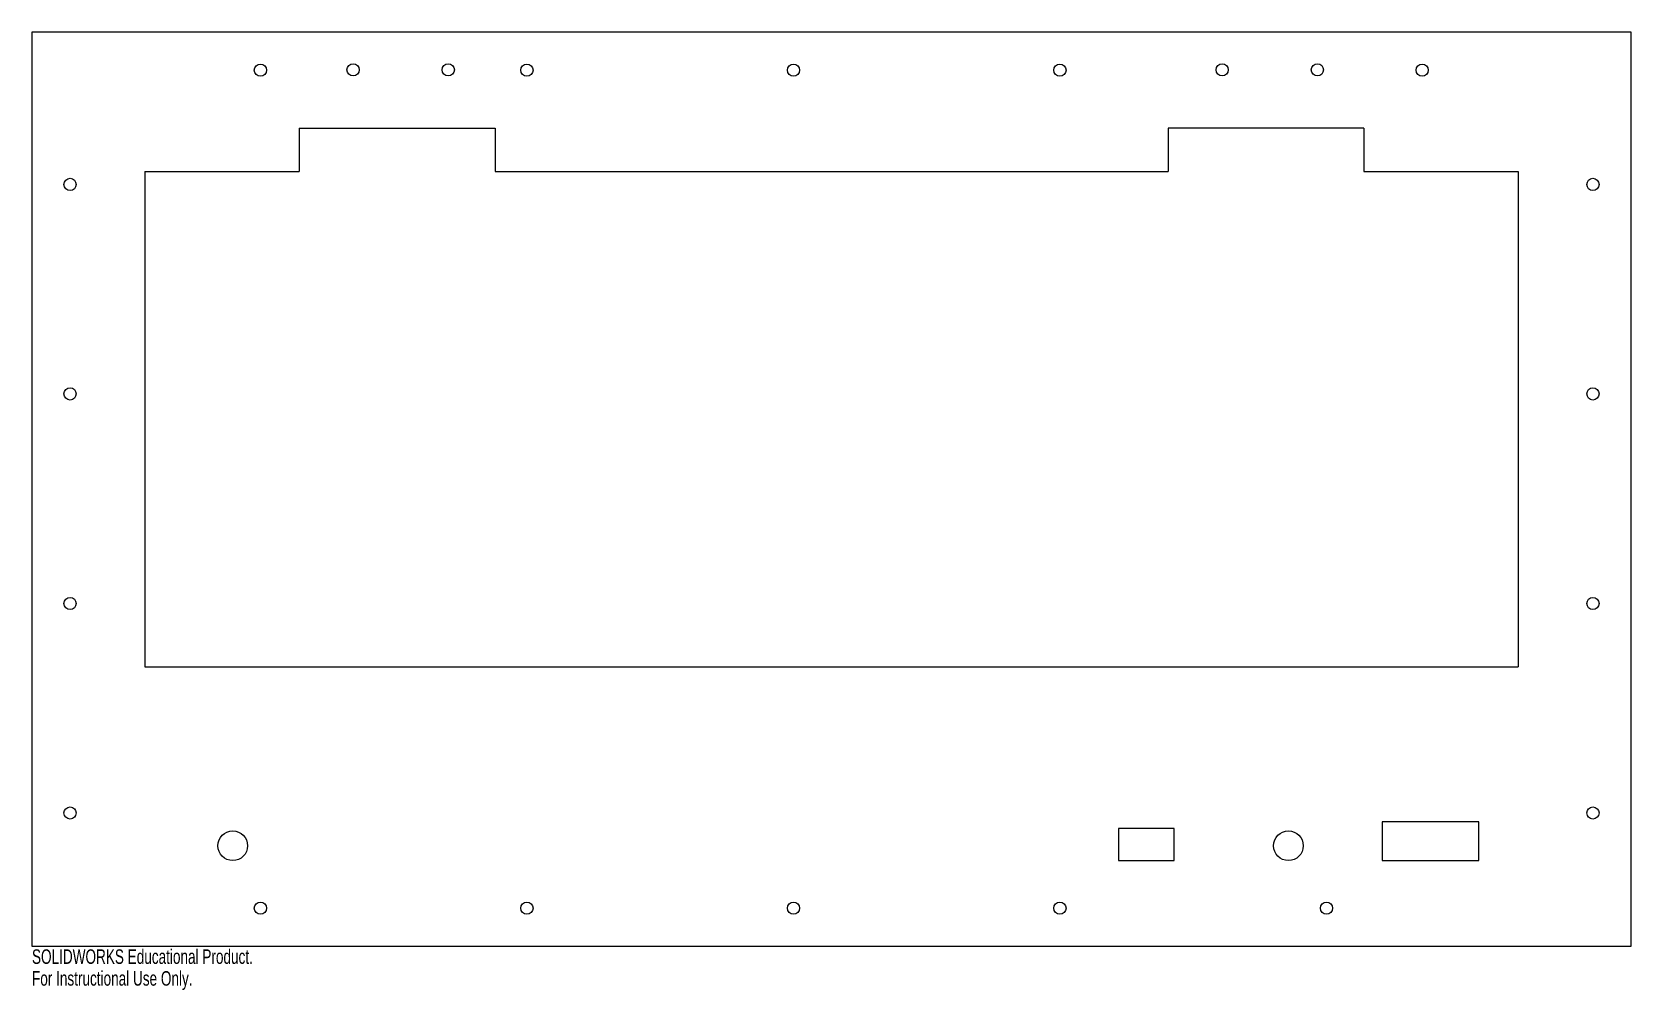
# Model space of a CAD drawing. Header units: inches. Extents: x 0 to 21, y -0.6 to 12.
import ezdxf

# ---------------------------------------------------------------- set-up
doc = ezdxf.new("R2010")
doc.units = ezdxf.units.IN
doc.header["$MEASUREMENT"] = 0
doc.styles.add('SLDTEXTSTYLE0', font='TXT', dxfattribs={"width": 0.7})

msp = doc.modelspace()

# ---------------------------------------------------------------- linework, layer by layer
at = {"color": 7, "linetype": 'Continuous', "lineweight": 25}
for p, q in [((21, 12), (0, 12)), ((0, 12), (0, 0)), ((21, 0), (21, 12)), ((3.511, 10.74), (3.511, 10.17)), ((3.511, 10.74), (6.081, 10.74)), ((6.081, 10.74), (6.081, 10.17)), ((14.92, 10.74), (14.92, 10.17)), ((17.49, 10.74), (14.92, 10.74)), ((17.49, 10.74), (17.49, 10.17)), ((1.481, 10.17), (1.481, 3.67)), ((1.481, 10.17), (3.511, 10.17)), ((6.081, 10.17), (14.92, 10.17)), ((17.49, 10.17), (19.52, 10.17)), ((19.52, 10.17), (19.52, 3.67)), ((1.481, 3.67), (19.52, 3.67)), ((14.27, 1.545), (14.27, 1.125)), ((15, 1.545), (14.27, 1.545)), ((15, 1.125), (15, 1.545)), ((17.73, 1.635), (17.73, 1.125)), ((19, 1.635), (17.73, 1.635)), ((19, 1.125), (19, 1.635)), ((14.27, 1.125), (15, 1.125)), ((17.73, 1.125), (19, 1.125)), ((0, 0), (21, 0))]:
    msp.add_line(p, q, dxfattribs=at)
for centre, radius in [((3, 11.5), 0.08), ((4.217, 11.503), 0.08), ((5.467, 11.503), 0.08), ((6.5, 11.5), 0.08), ((10, 11.5), 0.08), ((13.5, 11.5), 0.08), ((15.631, 11.503), 0.08), ((16.881, 11.503), 0.08), ((18.257, 11.5), 0.08), ((0.5, 10), 0.08), ((20.5, 10), 0.08), ((0.5, 7.25), 0.08), ((20.5, 7.25), 0.08), ((0.5, 4.5), 0.08), ((20.5, 4.5), 0.08), ((0.5, 1.75), 0.08), ((20.5, 1.75), 0.08), ((2.637, 1.32), 0.195), ((16.5, 1.32), 0.195), ((3, 0.5), 0.08), ((6.5, 0.5), 0.08), ((10, 0.5), 0.08), ((13.5, 0.5), 0.08), ((17, 0.5), 0.08)]:
    msp.add_circle(centre, radius, dxfattribs=at)

# ---------------------------------------------------------------- texts
at = {"color": 7, "linetype": 'Continuous', "char_height": 0.1903, "attachment_point": 1, "style": 'SLDTEXTSTYLE0'}
for s, insert in [('SOLIDWORKS Educational Product.', (0, -0.04)), ('For Instructional Use Only.', (0, -0.326))]:
    msp.add_mtext(s, dxfattribs=dict(at, insert=insert))

doc.saveas('drawing.dxf')
